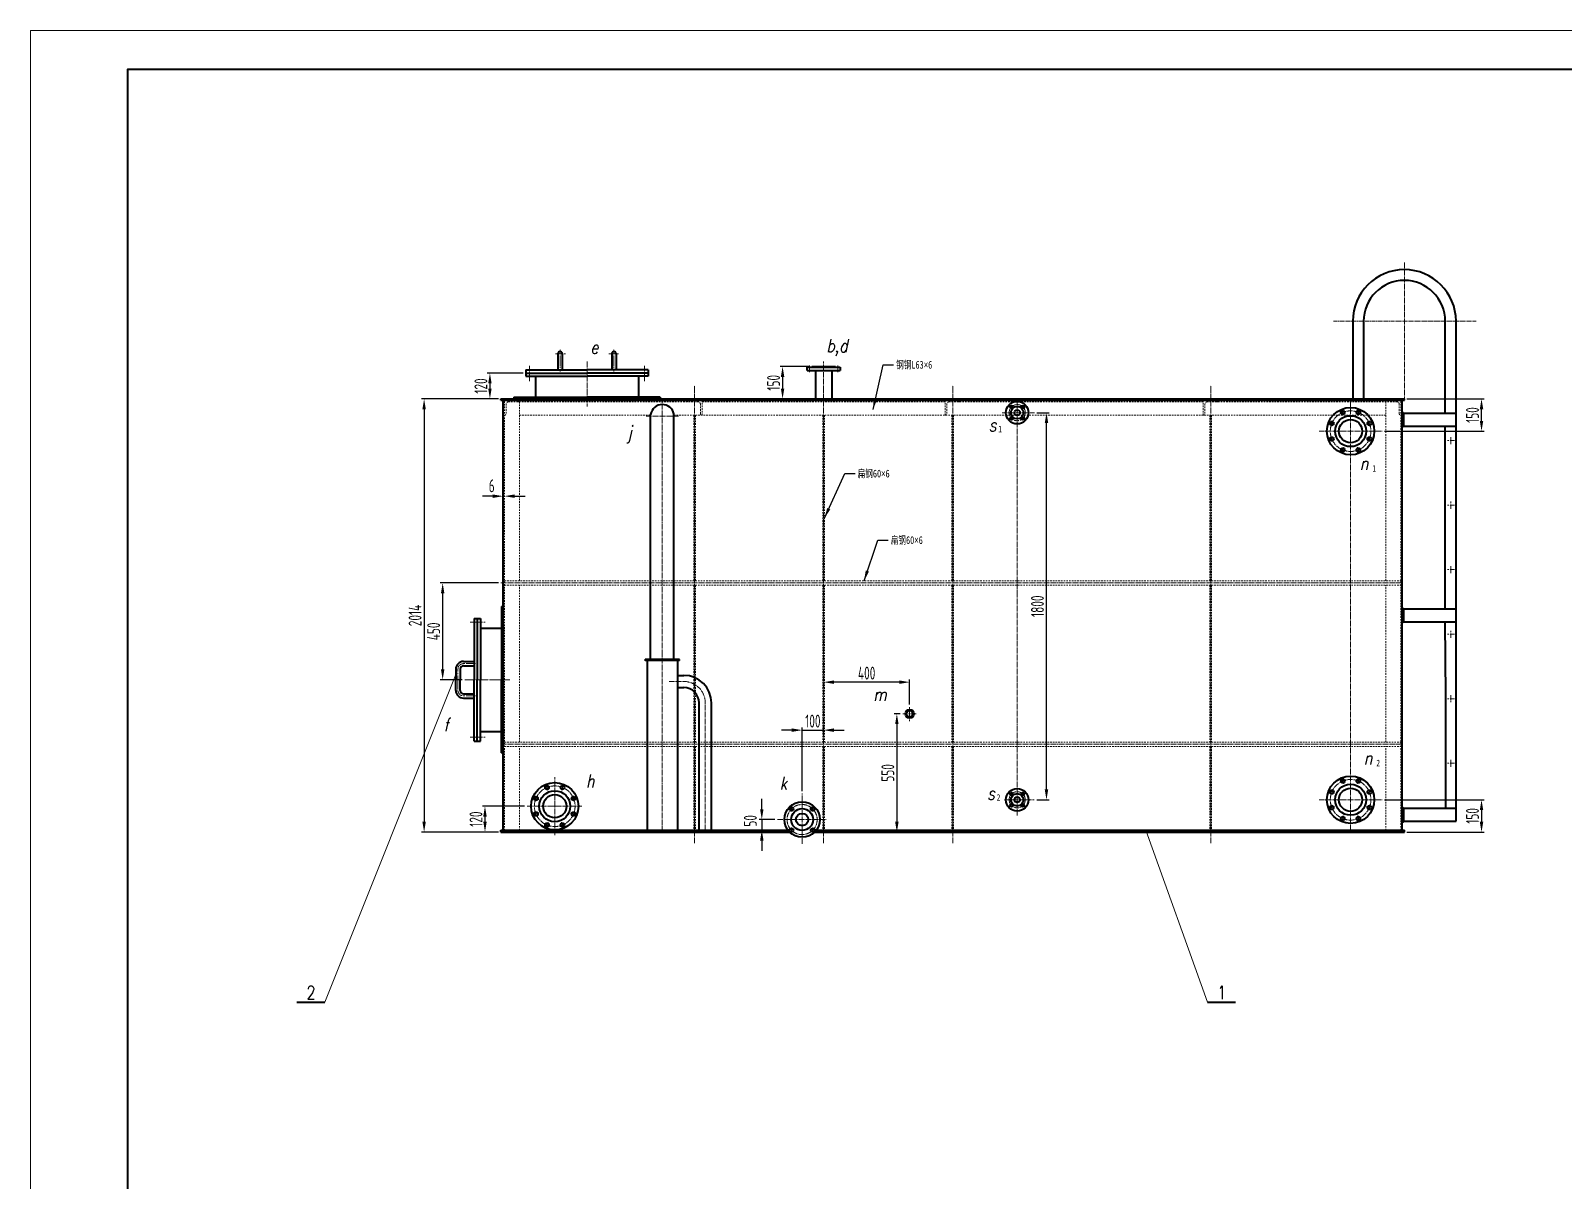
# Model space of a CAD drawing. Extents: x 588 to 33273, y -6111 to 4581.
# Drawn here: x 18135 to 25260, y -765 to 4581 of the extents above; entities that cross this region are included whole.
import ezdxf
from ezdxf.enums import TextEntityAlignment as Align

# ---------------------------------------------------------------- set-up
doc = ezdxf.new("R2010")
doc.units = 0
doc.header["$LTSCALE"] = 10
doc.header["$PDMODE"] = 1
for name, pattern in [('JXX-L', [2.95, 1.9, -0.25, 0.15, -0.25, 0.15, -0.25]), ('XX-L', [1.25, 0.75, -0.5]), ('ZXX-L', [3.28, 2.5, -0.3, 0.18, -0.3]), ('ZXX-S', [1.27, 0.75, -0.2, 0.12, -0.2])]:
    doc.linetypes.add(name, pattern=pattern)
doc.layers.get('Defpoints').update_dxf_attribs({"linetype": 'CONTINUOUS'})
doc.layers.add('5剖面线层', color=2, linetype='CONTINUOUS')
for name, color, linetype, lineweight in [('A 粗实线', 1, 'CONTINUOUS', 40), ('B 细实线', 7, 'CONTINUOUS', 18), ('C 文 字', 2, 'CONTINUOUS', 20), ('D 短中心线', 3, 'ZXX-S', 18), ('E 长中心线', 3, 'ZXX-L', 18), ('G 长虚线', 6, 'XX-L', 20), ('I 长双点线', 3, 'JXX-L', 18), ('J 标注尺寸', 2, 'CONTINUOUS', 18)]:
    doc.layers.add(name, color=color, linetype=linetype, lineweight=lineweight)
doc.styles.add('ITALICT', font='ITALICT.shx', dxfattribs={"width": 0.7})
doc.styles.add('ROMANC', font='romanc', dxfattribs={"width": 0.7, "height": 6})
doc.styles.get("Standard").update_dxf_attribs({"font": 'isocp.shx', "width": 0.707, "bigfont": 'hztxt.shx'})
doc.styles.add('标题中文', font='SIMFANG.TTF', dxfattribs={"width": 0.7})
doc.dimstyles.new('通用标注4.0', dxfattribs={"dimscale": 12, "dimtxt": 5, "dimasz": 4, "dimexe": 1, "dimexo": 1, "dimgap": 1, "dimtad": 1, "dimdec": 0, "dimzin": 0, "dimdsep": 46, "dimtxsty": 'Standard', "dimcen": 1, "dimadec": 0, "dimazin": 0, "dimtfac": 0.375, "dimtdec": 0, "dimtmove": 2, "dimatfit": 3, "dimfxl": 0, "dimtzin": 0, "dimarcsym": 0})

# ---------------------------------------------------------------- blocks, each defined once
blk = doc.blocks.new('*D63')
at = {"layer": 'C 文 字', "color": 0, "lineweight": -2}
for p, q in [((21673.3, 1328.6), (21625.3, 1328.6)), ((21721.3, 1045.6), (21721.3, 1340.6)), ((21721.3, 1328.6), (21821.3, 1328.6)), ((21821.3, 1319.9), (21821.3, 1340.6)), ((21869.3, 1328.6), (21917.3, 1328.6))]:
    blk.add_line(p, q, dxfattribs=at)
at = {"layer": 'C 文 字', "color": 0}
for points in [[(21673.3, 1336.6), (21673.3, 1320.6), (21721.3, 1328.6)], [(21869.3, 1336.6), (21869.3, 1320.6), (21821.3, 1328.6)]]:
    blk.add_solid(points, dxfattribs=at)
at = {"layer": 'Defpoints', "color": 0}
for p in [(21821.3, 1328.6), (21821.3, 1307.9), (21721.3, 1033.6)]:
    blk.add_point(p, dxfattribs=at)
at = {"layer": 'C 文 字', "color": 0, "insert": (21771.3, 1370.6), "char_height": 60, "attachment_point": 5}
blk.add_mtext('100', dxfattribs=at)
blk = doc.blocks.new('*D64')
at = {"layer": 'C 文 字', "color": 0, "lineweight": -2}
for p, q in [((22173.3, 1551.7), (21869.3, 1551.7)), ((22221.3, 1447.4), (22221.3, 1563.7))]:
    blk.add_line(p, q, dxfattribs=at)
at = {"layer": 'C 文 字', "color": 0}
for points in [[(21869.3, 1559.7), (21869.3, 1543.7), (21821.3, 1551.7)], [(22173.3, 1559.7), (22173.3, 1543.7), (22221.3, 1551.7)]]:
    blk.add_solid(points, dxfattribs=at)
at = {"layer": 'Defpoints', "color": 0}
for p in [(21821.3, 1551.7), (21821.3, 1551.7), (22221.3, 1435.4)]:
    blk.add_point(p, dxfattribs=at)
at = {"layer": 'C 文 字', "color": 0, "insert": (22021.3, 1593.7), "char_height": 60, "attachment_point": 5}
blk.add_mtext('400', dxfattribs=at)
blk = doc.blocks.new('*D65')
at = {"layer": 'C 文 字', "color": 0, "lineweight": -2}
for p, q in [((20309.3, 2012.8), (20038.2, 2012.8)), ((20050.2, 1610.8), (20050.2, 1964.8)), ((20141.1, 1562.8), (20038.2, 1562.8))]:
    blk.add_line(p, q, dxfattribs=at)
at = {"layer": 'C 文 字', "color": 0}
for points in [[(20042.2, 1964.8), (20058.2, 1964.8), (20050.2, 2012.8)], [(20042.2, 1610.8), (20058.2, 1610.8), (20050.2, 1562.8)]]:
    blk.add_solid(points, dxfattribs=at)
at = {"layer": 'Defpoints', "color": 0}
for p in [(20050.2, 2012.8), (20321.3, 2012.8), (20153.1, 1562.8)]:
    blk.add_point(p, dxfattribs=at)
at = {"layer": 'C 文 字', "color": 0, "insert": (20008.2, 1787.8), "char_height": 60, "attachment_point": 5, "rotation": 90}
blk.add_mtext('450', dxfattribs=at)
blk = doc.blocks.new('*D67')
at = {"layer": 'C 文 字', "color": 0, "lineweight": -2}
for p, q in [((20430.9, 974.8), (20234.9, 974.8)), ((20246.9, 926.8), (20246.9, 902.8)), ((20309.3, 854.8), (20234.9, 854.8))]:
    blk.add_line(p, q, dxfattribs=at)
at = {"layer": 'C 文 字', "color": 0}
for points in [[(20238.9, 926.8), (20254.9, 926.8), (20246.9, 974.8)], [(20238.9, 902.8), (20254.9, 902.8), (20246.9, 854.8)]]:
    blk.add_solid(points, dxfattribs=at)
at = {"layer": 'Defpoints', "color": 0}
for p in [(20442.9, 974.8), (20246.9, 854.8), (20321.3, 854.8)]:
    blk.add_point(p, dxfattribs=at)
at = {"layer": 'C 文 字', "color": 0, "insert": (20204.9, 914.8), "char_height": 60, "attachment_point": 5, "rotation": 90}
blk.add_mtext('120', dxfattribs=at)
blk = doc.blocks.new('*D68')
at = {"layer": 'C 文 字', "color": 0, "lineweight": -2}
for p, q in [((21533.9, 960.8), (21533.9, 1008.8)), ((21595.1, 912.8), (21521.9, 912.8)), ((21595.1, 862.8), (21521.9, 862.8)), ((21533.9, 912.8), (21533.9, 862.8)), ((21533.9, 814.8), (21533.9, 766.8))]:
    blk.add_line(p, q, dxfattribs=at)
at = {"layer": 'C 文 字', "color": 0}
for points in [[(21525.9, 960.8), (21541.9, 960.8), (21533.9, 912.8)], [(21525.9, 814.8), (21541.9, 814.8), (21533.9, 862.8)]]:
    blk.add_solid(points, dxfattribs=at)
at = {"layer": 'Defpoints', "color": 0}
for p in [(21533.9, 862.8), (21607.1, 912.8), (21607.1, 862.8)]:
    blk.add_point(p, dxfattribs=at)
at = {"layer": 'C 文 字', "color": 0, "insert": (21480.6, 906.8), "char_height": 60, "attachment_point": 5, "rotation": 90}
blk.add_mtext('50', dxfattribs=at)
blk = doc.blocks.new('*D69')
at = {"layer": 'C 文 字', "color": 0, "lineweight": -2}
for p, q in [((22811.8, 2804.8), (22869.4, 2804.8)), ((22857.4, 1052.8), (22857.4, 2756.8)), ((22811.8, 1004.8), (22869.4, 1004.8))]:
    blk.add_line(p, q, dxfattribs=at)
at = {"layer": 'C 文 字', "color": 0}
for points in [[(22849.4, 2756.8), (22865.4, 2756.8), (22857.4, 2804.8)], [(22849.4, 1052.8), (22865.4, 1052.8), (22857.4, 1004.8)]]:
    blk.add_solid(points, dxfattribs=at)
at = {"layer": 'Defpoints', "color": 0}
for p in [(22799.8, 2804.8), (22857.4, 2804.8), (22799.8, 1004.8)]:
    blk.add_point(p, dxfattribs=at)
at = {"layer": 'C 文 字', "color": 0, "insert": (22815.4, 1904.8), "char_height": 60, "attachment_point": 5, "rotation": 90}
blk.add_mtext('1800', dxfattribs=at)
blk = doc.blocks.new('*D70')
at = {"layer": 'C 文 字', "color": 0, "lineweight": -2}
for p, q in [((22177.9, 1404.8), (22149.8, 1404.8)), ((22161.8, 1356.8), (22161.8, 902.8)), ((22153.9, 854.8), (22149.8, 854.8))]:
    blk.add_line(p, q, dxfattribs=at)
at = {"layer": 'C 文 字', "color": 0}
for points in [[(22153.8, 1356.8), (22169.8, 1356.8), (22161.8, 1404.8)], [(22153.8, 902.8), (22169.8, 902.8), (22161.8, 854.8)]]:
    blk.add_solid(points, dxfattribs=at)
at = {"layer": 'Defpoints', "color": 0}
for p in [(22189.9, 1404.8), (22161.8, 854.8), (22165.9, 854.8)]:
    blk.add_point(p, dxfattribs=at)
at = {"layer": 'C 文 字', "color": 0, "insert": (22119.8, 1129.8), "char_height": 60, "attachment_point": 5, "rotation": 90}
blk.add_mtext('550', dxfattribs=at)
blk = doc.blocks.new('*D71')
at = {"layer": 'C 文 字', "color": 0, "lineweight": -2}
for p, q in [((20424.3, 2988.8), (20257.8, 2988.8)), ((20269.8, 2940.8), (20269.8, 2916.8)), ((20309.3, 2868.8), (20257.8, 2868.8))]:
    blk.add_line(p, q, dxfattribs=at)
at = {"layer": 'C 文 字', "color": 0}
for points in [[(20261.8, 2940.8), (20277.8, 2940.8), (20269.8, 2988.8)], [(20261.8, 2916.8), (20277.8, 2916.8), (20269.8, 2868.8)]]:
    blk.add_solid(points, dxfattribs=at)
at = {"layer": 'Defpoints', "color": 0}
for p in [(20436.3, 2988.8), (20269.8, 2868.8), (20321.3, 2868.8)]:
    blk.add_point(p, dxfattribs=at)
at = {"layer": 'C 文 字', "color": 0, "insert": (20227.8, 2928.8), "char_height": 60, "attachment_point": 5, "rotation": 90}
blk.add_mtext('120', dxfattribs=at)
blk = doc.blocks.new('*D72')
at = {"layer": 'C 文 字', "color": 0, "lineweight": -2}
for p, q in [((24533.3, 2868.8), (24892, 2868.8)), ((24880, 2766.8), (24880, 2820.8)), ((24429.6, 2718.8), (24892, 2718.8))]:
    blk.add_line(p, q, dxfattribs=at)
at = {"layer": 'C 文 字', "color": 0}
for points in [[(24872, 2820.8), (24888, 2820.8), (24880, 2868.8)], [(24872, 2766.8), (24888, 2766.8), (24880, 2718.8)]]:
    blk.add_solid(points, dxfattribs=at)
at = {"layer": 'Defpoints', "color": 0}
for p in [(24521.3, 2868.8), (24880, 2868.8), (24417.6, 2718.8)]:
    blk.add_point(p, dxfattribs=at)
at = {"layer": 'C 文 字', "color": 0, "insert": (24838, 2793.8), "char_height": 60, "attachment_point": 5, "rotation": 90}
blk.add_mtext('150', dxfattribs=at)
blk = doc.blocks.new('*D73')
at = {"layer": 'C 文 字', "color": 0, "lineweight": -2}
for p, q in [((24429.6, 1004.8), (24892, 1004.8)), ((24880, 956.8), (24880, 902.8)), ((24533.3, 854.8), (24892, 854.8))]:
    blk.add_line(p, q, dxfattribs=at)
at = {"layer": 'C 文 字', "color": 0}
for points in [[(24872, 956.8), (24888, 956.8), (24880, 1004.8)], [(24872, 902.8), (24888, 902.8), (24880, 854.8)]]:
    blk.add_solid(points, dxfattribs=at)
at = {"layer": 'Defpoints', "color": 0}
for p in [(24417.6, 1004.8), (24521.3, 854.8), (24880, 854.8)]:
    blk.add_point(p, dxfattribs=at)
at = {"layer": 'C 文 字', "color": 0, "insert": (24838, 929.8), "char_height": 60, "attachment_point": 5, "rotation": 90}
blk.add_mtext('150', dxfattribs=at)
blk = doc.blocks.new('*D74')
at = {"layer": 'C 文 字', "color": 0, "lineweight": -2}
for p, q in [((20309.3, 2868.8), (19951.9, 2868.8)), ((19963.9, 2820.8), (19963.9, 902.8)), ((20309.3, 854.8), (19951.9, 854.8))]:
    blk.add_line(p, q, dxfattribs=at)
at = {"layer": 'C 文 字', "color": 0}
for points in [[(19955.9, 2820.8), (19971.9, 2820.8), (19963.9, 2868.8)], [(19955.9, 902.8), (19971.9, 902.8), (19963.9, 854.8)]]:
    blk.add_solid(points, dxfattribs=at)
at = {"layer": 'Defpoints', "color": 0}
for p in [(20321.3, 2868.8), (19963.9, 854.8), (20321.3, 854.8)]:
    blk.add_point(p, dxfattribs=at)
at = {"layer": 'C 文 字', "color": 0, "insert": (19921.9, 1861.8), "char_height": 60, "attachment_point": 5, "rotation": 90}
blk.add_mtext('2014', dxfattribs=at)
blk = doc.blocks.new('*D83')
at = {"layer": 'C 文 字', "color": 0, "lineweight": -2}
for p, q in [((21754, 3018.8), (21618.5, 3018.8)), ((21630.5, 2970.8), (21630.5, 2916.8)), ((21619.7, 2868.8), (21618.5, 2868.8))]:
    blk.add_line(p, q, dxfattribs=at)
at = {"layer": 'C 文 字', "color": 0}
for points in [[(21622.5, 2970.8), (21638.5, 2970.8), (21630.5, 3018.8)], [(21622.5, 2916.8), (21638.5, 2916.8), (21630.5, 2868.8)]]:
    blk.add_solid(points, dxfattribs=at)
at = {"layer": 'Defpoints', "color": 0}
for p in [(21766, 3018.8), (21630.5, 2868.8), (21631.7, 2868.8)]:
    blk.add_point(p, dxfattribs=at)
at = {"layer": 'C 文 字', "color": 0, "insert": (21588.5, 2943.8), "char_height": 60, "attachment_point": 5, "rotation": 90}
blk.add_mtext('150', dxfattribs=at)
blk = doc.blocks.new('*D86')
at = {"layer": 'C 文 字', "color": 0, "lineweight": -2}
for p, q in [((20283.3, 2416.5), (20235.3, 2416.5)), ((20337.3, 2416.5), (20331.3, 2416.5)), ((20385.3, 2416.5), (20433.3, 2416.5))]:
    blk.add_line(p, q, dxfattribs=at)
at = {"layer": 'C 文 字', "color": 0}
for points in [[(20283.3, 2424.5), (20283.3, 2408.5), (20331.3, 2416.5)], [(20385.3, 2424.5), (20385.3, 2408.5), (20337.3, 2416.5)]]:
    blk.add_solid(points, dxfattribs=at)
at = {"layer": 'Defpoints', "color": 0}
for p in [(20331.3, 2416.5), (20331.3, 2416.5), (20337.3, 2416.5)]:
    blk.add_point(p, dxfattribs=at)
at = {"layer": 'C 文 字', "color": 0, "insert": (20278.3, 2464.6), "char_height": 60, "attachment_point": 5}
blk.add_mtext('6', dxfattribs=at)

msp = doc.modelspace()

# ---------------------------------------------------------------- hatches: boundary and pattern name
at = {"layer": '5剖面线层'}
h = msp.add_hatch(dxfattribs=at)
h.set_pattern_fill('ANSI37', color=256, scale=0.25, style=0)
h.set_pattern_definition([(45, (-152509.4003, 34085.082), (-0.5612660076, 0.5612660076), []), (135, (-152509.4003, 34085.082), (-0.5612660076, -0.5612660076), [])])
h.paths.add_polyline_path([(24511.3, 2811.1), (24511.3, 2802.8), (24519.3, 2802.8)])
h.paths.add_polyline_path([(24519.3, 2742.8), (24511.3, 2742.8), (24511.3, 2734.4)])
h = msp.add_hatch(dxfattribs=at)
h.set_pattern_fill('ANSI37', color=256, scale=0.25, style=0)
h.set_pattern_definition([(45, (-152509.4003, 33175.082), (-0.5612660076, 0.5612660076), []), (135, (-152509.4003, 33175.082), (-0.5612660076, -0.5612660076), [])])
h.paths.add_polyline_path([(24511.3, 1901.1), (24511.3, 1892.8), (24519.3, 1892.8)])
h.paths.add_polyline_path([(24519.3, 1832.8), (24511.3, 1832.8), (24511.3, 1824.4)])
h = msp.add_hatch(dxfattribs=at)
h.set_pattern_fill('ANSI37', color=256, scale=0.25, style=0)
h.set_pattern_definition([(45, (-152509.4003, 32247.88845), (-0.5612660076, 0.5612660076), []), (135, (-152509.4003, 32247.88845), (-0.5612660076, -0.5612660076), [])])
h.paths.add_polyline_path([(24511.3, 974), (24511.3, 965.6), (24519.3, 965.6)])
h.paths.add_polyline_path([(24519.3, 905.6), (24511.3, 905.6), (24511.3, 897.2)])

# ---------------------------------------------------------------- linework, layer by layer
at = {"layer": 'A 粗实线'}
for p, q in [((24281.3, 3229.8), (24281.3, 2868.8)), ((24331.3, 3229.8), (24331.3, 2868.8)), ((24711.3, 2802.8), (24711.3, 3229.8)), ((24761.3, 905.6), (24761.3, 3229.8)), ((20586.3, 3078.8), (20586.3, 3003.8)), ((20606.3, 3078.8), (20606.3, 3003.8)), ((20836.3, 3078.8), (20836.3, 3003.8)), ((20856.3, 3078.8), (20856.3, 3003.8)), ((20436.3, 3003.8), (20721.3, 3003.8)), ((20436.3, 3003.8), (20436.3, 2973.8)), ((21006.3, 3003.8), (20721.3, 3003.8)), ((21006.3, 3003.8), (21006.3, 2973.8)), ((21744.3, 3016.7), (21898.3, 3016.7)), ((21744.3, 3001.3), (21744.3, 3016.7)), ((21744.3, 3001.3), (21898.3, 3001.3)), ((21766, 3016.7), (21766, 3018.8)), ((21766, 3018.8), (21876.6, 3018.8)), ((21783.5, 3001.3), (21783.5, 2868.8)), ((21859.1, 3001.3), (21859.1, 2868.8)), ((21876.6, 3018.8), (21876.6, 3016.7)), ((21898.3, 3016.7), (21898.3, 3001.3)), ((20436.3, 2988.8), (20721.3, 2988.8)), ((20436.3, 2973.8), (20721.3, 2973.8)), ((20481.3, 2973.8), (20481.3, 2868.8)), ((21006.3, 2988.8), (20721.3, 2988.8)), ((21006.3, 2973.8), (20721.3, 2973.8)), ((20961.3, 2973.8), (20961.3, 2868.8)), ((20321.3, 2868.8), (24521.3, 2868.8)), ((20321.3, 2862.8), (20321.3, 2868.8)), ((20321.3, 2862.8), (24521.3, 2862.8)), ((20331.3, 1637.8), (20331.3, 2862.8)), ((20381.3, 2876.8), (20721.3, 2876.8)), ((20381.3, 2876.8), (20381.3, 2868.8)), ((21061.3, 2876.8), (20721.3, 2876.8)), ((21061.3, 2876.8), (21061.3, 2868.8)), ((24511.3, 862.8), (24511.3, 2862.8)), ((24521.3, 2862.8), (24521.3, 2868.8)), ((21017.2, 1656.8), (21017.2, 2796.9)), ((21125.2, 1656.8), (21125.2, 2798.7)), ((24511.3, 2802.8), (24761.3, 2802.8)), ((24511.3, 2742.8), (24511.3, 2802.8)), ((24519.3, 2742.8), (24519.3, 2802.8)), ((24511.3, 2742.8), (24761.3, 2742.8)), ((24711.3, 1892.8), (24711.3, 2742.8)), ((20323.3, 1902.8), (20331.3, 1902.8)), ((20323.3, 1902.8), (20323.3, 1562.8)), ((24511.3, 1832.8), (24511.3, 1892.8)), ((24511.3, 1892.8), (24761.3, 1892.8)), ((24519.3, 1832.8), (24519.3, 1892.8)), ((20196.3, 1847.8), (20196.3, 1562.8)), ((20196.3, 1847.8), (20226.3, 1847.8)), ((20211.3, 1847.8), (20211.3, 1562.8)), ((20226.3, 1847.8), (20226.3, 1562.8)), ((20226.3, 1802.8), (20337.3, 1802.8)), ((24511.3, 1832.8), (24761.3, 1832.8)), ((24713.6, 1489.8), (24711.3, 1832.8)), ((20146.3, 1647.8), (20196.3, 1647.8)), ((21150.9, 1656.8), (20991.4, 1656.8)), ((20991.4, 1652.8), (20991.4, 1656.8)), ((21150.9, 1654.8), (20991.4, 1654.8)), ((21150.9, 1652.8), (20991.4, 1652.8)), ((21000.6, 1652.8), (21000.6, 862.8)), ((21141.8, 1652.8), (21141.8, 862.8)), ((21150.9, 1652.8), (21150.9, 1656.8)), ((20111.3, 1612.8), (20111.3, 1562.8)), ((20131.3, 1612.8), (20131.3, 1562.8)), ((20146.3, 1627.8), (20196.3, 1627.8)), ((20331.3, 862.8), (20331.3, 1637.8)), ((21141.8, 1583.3), (21171.2, 1583.3)), ((20111.3, 1512.8), (20111.3, 1562.8)), ((20131.3, 1512.8), (20131.3, 1562.8)), ((20146.3, 1497.8), (20196.3, 1497.8)), ((20196.3, 1277.8), (20196.3, 1562.8)), ((20211.3, 1277.8), (20211.3, 1562.8)), ((20226.3, 1277.8), (20226.3, 1562.8)), ((20323.3, 1222.8), (20323.3, 1562.8)), ((21141.8, 1526.3), (21171.2, 1526.3)), ((20146.3, 1477.8), (20196.3, 1477.8)), ((21242.7, 862.8), (21242.7, 1454.8)), ((21299.7, 862.8), (21299.7, 1454.8)), ((24713.6, 965.6), (24713.6, 1489.8)), ((20226.3, 1322.8), (20337.3, 1322.8)), ((20196.3, 1277.8), (20226.3, 1277.8)), ((20323.3, 1222.8), (20331.3, 1222.8)), ((24511.3, 965.6), (24761.3, 965.6)), ((24511.3, 905.6), (24511.3, 965.6)), ((24519.3, 905.6), (24519.3, 965.6)), ((20321.3, 862.8), (21655.7, 862.8)), ((20321.3, 854.8), (20321.3, 862.8)), ((21787, 862.8), (24521.3, 862.8)), ((24511.3, 905.6), (24761.3, 905.6)), ((24521.3, 854.8), (24521.3, 862.8)), ((20321.3, 854.8), (21662.7, 854.8)), ((21780, 854.8), (24521.3, 854.8)), ((19371.9, 63.1), (19501.9, 63.1)), ((23606.2, 63.1), (23736.2, 63.1))]:
    msp.add_line(p, q, dxfattribs=at)
at = {"layer": 'A 粗实线', "color": 5}
msp.add_lwpolyline([(18584.7, -5930.8), (33092.7, -5930.8), (33092.7, 4401.2), (18584.7, 4401.2)], close=True, dxfattribs=at)
at = {"layer": 'A 粗实线'}
for centre, radius in [((22721.3, 2804.8), 52.5), ((22694.8, 2831.3), 7), ((22694.8, 2778.3), 7), ((22721.3, 2804.8), 29), ((22721.3, 2804.8), 12.5), ((22747.9, 2831.3), 7), ((22747.9, 2778.3), 7), ((24271.3, 2718.8), 110), ((24271.3, 2718.8), 72), ((24235.2, 2806.1), 9), ((24307.5, 2806.1), 9), ((24184, 2754.9), 9), ((24271.3, 2718.8), 54), ((24358.7, 2754.9), 9), ((24184, 2682.6), 9), ((24235.2, 2631.5), 9), ((24307.5, 2631.5), 9), ((24358.7, 2682.6), 9), ((22221.3, 1404.8), 20), ((22221.3, 1404.8), 15), ((20571.3, 974.8), 110), ((20535.2, 1062.1), 9), ((20607.5, 1062.1), 9), ((24271.3, 1004.8), 110), ((24271.3, 1004.8), 72), ((24235.2, 1092.1), 9), ((24307.5, 1092.1), 9), ((20484, 1010.9), 9), ((20571.3, 974.8), 72), ((20571.3, 974.8), 54), ((20658.7, 1010.9), 9), ((22721.3, 1004.8), 52.5), ((22694.8, 1031.3), 7), ((22721.3, 1004.8), 29), ((22721.3, 1004.8), 12.5), ((22747.9, 1031.3), 7), ((24184, 1040.9), 9), ((24271.3, 1004.8), 54), ((24358.7, 1040.9), 9), ((20484, 938.6), 9), ((20658.7, 938.6), 9), ((21721.3, 912.8), 82.5), ((21671.8, 962.3), 9), ((21721.3, 912.8), 50.8), ((21721.3, 912.8), 28.5), ((21770.8, 962.3), 9), ((22694.8, 978.3), 7), ((22747.9, 978.3), 7), ((24184, 968.6), 9), ((24235.2, 917.5), 9), ((24307.5, 917.5), 9), ((24358.7, 968.6), 9), ((20535.2, 887.5), 9), ((20607.5, 887.5), 9), ((21671.8, 863.3), 9), ((21770.8, 863.3), 9)]:
    msp.add_circle(centre, radius, dxfattribs=at)
for centre, radius, start, end in [((24521.3, 3229.8), 240, 0, 180), ((24521.3, 3229.8), 190, 0, 180), ((20596.3, 3078.8), 10, 0, 180), ((20846.3, 3078.8), 10, 0, 180), ((21071.3, 2787.8), 54.9, 11.44167, 170.48215), ((20146.3, 1612.8), 35, 90, 180), ((20146.3, 1612.8), 15, 90, 180), ((21171.2, 1454.8), 128.5, 0, 90), ((20146.3, 1512.8), 35, 180, 270), ((20146.3, 1512.8), 15, 180, 270), ((21171.2, 1454.8), 71.5, 0, 90)]:
    msp.add_arc(centre, radius, start, end, dxfattribs=at)
at = {"layer": 'B 细实线'}
for p, q in [((20111.3, 1587.8), (19501.9, 63.1)), ((23319, 862.8), (23606.2, 63.1))]:
    msp.add_line(p, q, dxfattribs=at)
msp.add_lwpolyline([(18134.7, -6110.8), (33272.7, -6110.8), (33272.7, 4581.2), (18134.7, 4581.2)], close=True, dxfattribs=at)
at = {"layer": 'C 文 字'}
for p, q in [((24519.3, 2802.8), (24511.3, 2811.1)), ((24713.6, 2802.8), (24713.6, 2805.8)), ((24720.1, 2802.8), (24720.1, 2805.8)), ((24726.5, 2802.8), (24726.5, 2805.8)), ((24733, 2802.8), (24733, 2805.8)), ((24739.5, 2802.8), (24739.5, 2805.8)), ((24745.9, 2802.8), (24745.9, 2805.8)), ((24752.4, 2802.8), (24752.4, 2805.8)), ((24758.8, 2802.8), (24758.8, 2805.8)), ((24519.3, 2742.8), (24511.3, 2734.4)), ((24713.6, 2742.8), (24713.6, 2739.8)), ((24720.1, 2742.8), (24720.1, 2739.8)), ((24726.5, 2742.8), (24726.5, 2739.8)), ((24733, 2742.8), (24733, 2739.8)), ((24739.5, 2742.8), (24739.5, 2739.8)), ((24745.9, 2742.8), (24745.9, 2739.8)), ((24752.4, 2742.8), (24752.4, 2739.8)), ((24758.8, 2742.8), (24758.8, 2739.8)), ((24519.3, 1892.8), (24511.3, 1901.1)), ((24713.6, 1892.8), (24713.6, 1895.8)), ((24720.1, 1892.8), (24720.1, 1895.8)), ((24726.5, 1892.8), (24726.5, 1895.8)), ((24733, 1892.8), (24733, 1895.8)), ((24739.5, 1892.8), (24739.5, 1895.8)), ((24745.9, 1892.8), (24745.9, 1895.8)), ((24752.4, 1892.8), (24752.4, 1895.8)), ((24758.8, 1892.8), (24758.8, 1895.8)), ((24519.3, 1832.8), (24511.3, 1824.4)), ((24713.6, 1832.8), (24713.6, 1829.8)), ((24720.1, 1832.8), (24720.1, 1829.8)), ((24726.5, 1832.8), (24726.5, 1829.8)), ((24733, 1832.8), (24733, 1829.8)), ((24739.5, 1832.8), (24739.5, 1829.8)), ((24745.9, 1832.8), (24745.9, 1829.8)), ((24752.4, 1832.8), (24752.4, 1829.8)), ((24758.8, 1832.8), (24758.8, 1829.8)), ((24519.3, 965.6), (24511.3, 974)), ((24713.6, 965.6), (24713.6, 968.6)), ((24720.1, 965.6), (24720.1, 968.6)), ((24726.5, 965.6), (24726.5, 968.6)), ((24733, 965.6), (24733, 968.6)), ((24739.5, 965.6), (24739.5, 968.6)), ((24745.9, 965.6), (24745.9, 968.6)), ((24752.4, 965.6), (24752.4, 968.6)), ((24758.8, 965.6), (24758.8, 968.6)), ((24519.3, 905.6), (24511.3, 897.2)), ((24713.6, 905.6), (24713.6, 902.6)), ((24720.1, 905.6), (24720.1, 902.6)), ((24726.5, 905.6), (24726.5, 902.6)), ((24733, 905.6), (24733, 902.6)), ((24739.5, 905.6), (24739.5, 902.6)), ((24745.9, 905.6), (24745.9, 902.6)), ((24752.4, 905.6), (24752.4, 902.6)), ((24758.8, 905.6), (24758.8, 902.6))]:
    msp.add_line(p, q, dxfattribs=at)
at = {"layer": 'D 短中心线'}
for p, q in [((20574.9, 3078.8), (20620.6, 3078.8)), ((20596.3, 3100.8), (20596.3, 3100.8)), ((20596.3, 3096.4), (20596.3, 2996.9)), ((20867.8, 3078.8), (20822.1, 3078.8)), ((20846.3, 3100.8), (20846.3, 3100.8)), ((20846.3, 3096.4), (20846.3, 2996.9)), ((20453.8, 3022.4), (20453.8, 2952)), ((20988.8, 3022.4), (20988.8, 2952)), ((21755.2, 3024.4), (21755.2, 2993.6)), ((21887.5, 3024.4), (21887.5, 2993.6)), ((22689, 2837.1), (22700.6, 2825.5)), ((22689, 2772.5), (22700.6, 2784.1)), ((22753.7, 2837.1), (22742.1, 2825.5)), ((22753.7, 2772.5), (22742.1, 2784.1)), ((24229.9, 2818.8), (24240.4, 2793.4)), ((24312.8, 2818.8), (24302.2, 2793.4)), ((24171.3, 2760.2), (24196.7, 2749.7)), ((24371.4, 2760.2), (24345.9, 2749.7)), ((24171.3, 2677.3), (24196.7, 2687.9)), ((24229.9, 2618.8), (24240.4, 2644.2)), ((24312.8, 2618.8), (24302.2, 2644.2)), ((24371.4, 2677.3), (24345.9, 2687.9)), ((24721.1, 2674.8), (24753.8, 2674.8)), ((24737.5, 2658.1), (24737.5, 2691.5)), ((24721.1, 2374.8), (24753.8, 2374.8)), ((24737.5, 2358.1), (24737.5, 2391.5)), ((24721.1, 2074.8), (24753.8, 2074.8)), ((24737.5, 2058.1), (24737.5, 2091.5)), ((20177.7, 1830.3), (20248.1, 1830.3)), ((24737.5, 1758.1), (24737.5, 1791.5)), ((24721.1, 1774.8), (24753.8, 1774.8)), ((20121.3, 1562.8), (20121.3, 1612.8)), ((20146.3, 1637.8), (20203.2, 1637.8)), ((20121.3, 1562.8), (20121.3, 1512.8)), ((20153.1, 1562.8), (20362, 1562.8)), ((20146.3, 1487.8), (20203.2, 1487.8)), ((22221.3, 1371), (22221.3, 1435.4)), ((24721.1, 1474.8), (24753.8, 1474.8)), ((24737.5, 1458.1), (24737.5, 1491.5)), ((22189.9, 1404.8), (22252.8, 1404.8)), ((20177.7, 1295.3), (20248.1, 1295.3)), ((24721.1, 1174.8), (24753.8, 1174.8)), ((24737.5, 1158.1), (24737.5, 1191.5)), ((20529.9, 1074.8), (20540.4, 1049.4)), ((20612.8, 1074.8), (20602.2, 1049.4)), ((24229.9, 1104.8), (24240.4, 1079.4)), ((24312.8, 1104.8), (24302.2, 1079.4)), ((20471.3, 1016.2), (20496.7, 1005.7)), ((20671.4, 1016.2), (20645.9, 1005.7)), ((22689, 1037.1), (22700.6, 1025.5)), ((22753.7, 1037.1), (22742.1, 1025.5)), ((24171.3, 1046.2), (24196.7, 1035.7)), ((24371.4, 1046.2), (24345.9, 1035.7)), ((20471.3, 933.3), (20496.7, 943.9)), ((20671.4, 933.3), (20645.9, 943.9)), ((21664.2, 969.9), (21679.5, 954.6)), ((21778.5, 969.9), (21763.2, 954.6)), ((22689, 972.5), (22700.6, 984.1)), ((22753.7, 972.5), (22742.1, 984.1)), ((24171.3, 963.3), (24196.7, 973.9)), ((24229.9, 904.8), (24240.4, 930.2)), ((24312.8, 904.8), (24302.2, 930.2)), ((24371.4, 963.3), (24345.9, 973.9)), ((20529.9, 874.8), (20540.4, 900.2)), ((20612.8, 874.8), (20602.2, 900.2)), ((21664.2, 855.6), (21679.5, 870.9)), ((21778.5, 855.6), (21763.2, 870.9))]:
    msp.add_line(p, q, dxfattribs=at)
for centre in [(22721.3, 2804.8), (22721.3, 1004.8)]:
    msp.add_circle(centre, 37.5, dxfattribs=at)
for centre, start, end in [((20146.3, 1612.8), 90, 180), ((20146.3, 1512.8), 180, 270)]:
    msp.add_arc(centre, 25, start, end, dxfattribs=at)
at = {"layer": 'E 长中心线'}
for p, q in [((24521.3, 3502.4), (24521.3, 2862.8)), ((20721.3, 3043), (20721.3, 2834.1)), ((21821.3, 803.2), (21821.3, 3042.7)), ((21221.3, 803.2), (21221.3, 2930.8)), ((22421.3, 803.2), (22421.3, 2930.8)), ((23621.3, 803.2), (23621.3, 2930.8)), ((21071.2, 854.8), (21071.2, 2864.8)), ((22721.3, 932.3), (22721.3, 2866.3)), ((24271.3, 862.8), (24271.3, 2854.8)), ((20996.1, 2788.8), (21146.3, 2788.8)), ((22651, 2804.8), (22801, 2804.8)), ((24125.1, 2718.8), (24417.6, 2718.8)), ((20321.3, 2012.8), (24505.3, 2012.8)), ((21103, 1554.8), (21171.2, 1554.8)), ((21271.2, 862.8), (21271.2, 1454.8)), ((20321.3, 1262.8), (24505.3, 1262.8)), ((20571.3, 839.9), (20571.3, 1109.7)), ((21721.3, 800.7), (21721.3, 1033.6)), ((22662, 1004.8), (22799.8, 1004.8)), ((24125.1, 1004.8), (24417.6, 1004.8)), ((20442.9, 974.8), (20699.8, 974.8)), ((21607.1, 912.8), (21835.6, 912.8))]:
    msp.add_line(p, q, dxfattribs=at)
for centre, radius in [((24271.3, 2718.8), 94.5), ((20571.3, 974.8), 94.5), ((24271.3, 1004.8), 94.5), ((21721.3, 912.8), 70)]:
    msp.add_circle(centre, radius, dxfattribs=at)
msp.add_arc((21171.2, 1454.8), 100, 0, 90, dxfattribs=at)
at = {"layer": 'G 长虚线'}
for p, q in [((20337.3, 862.8), (20337.3, 2862.8)), ((20355.3, 2854.8), (21238.3, 2854.8)), ((20407.3, 2022.8), (20407.3, 2854.8)), ((21256.3, 2792.8), (21256.3, 2862.8)), ((21256.3, 2854.8), (21821.3, 2854.8)), ((22386.3, 2854.8), (21821.3, 2854.8)), ((22386.3, 2792.8), (22386.3, 2862.8)), ((22448.3, 2854.8), (22404.3, 2854.8)), ((23586.3, 2854.8), (22448.3, 2854.8)), ((23586.3, 2792.8), (23586.3, 2862.8)), ((23648.3, 2854.8), (23604.3, 2854.8)), ((24487.3, 2854.8), (23648.3, 2854.8)), ((24435.3, 2022.8), (24435.3, 2854.8)), ((24505.3, 862.8), (24505.3, 2862.8)), ((20345.3, 2800.8), (20345.3, 2844.8)), ((20407.3, 2792.8), (21017.2, 2792.8)), ((21125.2, 2792.8), (21821.3, 2792.8)), ((21217.3, 2792.8), (21217.3, 2022.8)), ((21225.3, 2792.8), (21225.3, 2022.8)), ((21248.3, 2800.8), (21248.3, 2844.8)), ((21817.3, 2792.8), (21817.3, 2022.8)), ((22721.3, 2792.8), (21821.3, 2792.8)), ((21825.3, 2792.8), (21825.3, 2022.8)), ((22394.3, 2800.8), (22394.3, 2844.8)), ((22417.3, 2792.8), (22417.3, 2022.8)), ((22425.3, 2792.8), (22425.3, 2022.8)), ((24435.3, 2792.8), (22721.3, 2792.8)), ((23594.3, 2800.8), (23594.3, 2844.8)), ((23617.3, 2792.8), (23617.3, 2022.8)), ((23625.3, 2792.8), (23625.3, 2022.8)), ((24497.3, 2800.8), (24497.3, 2844.8)), ((20337.3, 2022.8), (24505.3, 2022.8)), ((20337.3, 2002.8), (24505.3, 2002.8)), ((20407.3, 1272.8), (20407.3, 2002.8)), ((21217.3, 2002.8), (21217.3, 1272.8)), ((21225.3, 2002.8), (21225.3, 1272.8)), ((21817.3, 2002.8), (21817.3, 1272.8)), ((21825.3, 2002.8), (21825.3, 1272.8)), ((22417.3, 2002.8), (22417.3, 1272.8)), ((22425.3, 2002.8), (22425.3, 1272.8)), ((23617.3, 2002.8), (23617.3, 1272.8)), ((23625.3, 2002.8), (23625.3, 1272.8)), ((24435.3, 1272.8), (24435.3, 2002.8)), ((20337.3, 1272.8), (24505.3, 1272.8)), ((20337.3, 1252.8), (24505.3, 1252.8)), ((20407.3, 862.8), (20407.3, 1252.8)), ((21217.3, 1252.8), (21217.3, 862.8)), ((21225.3, 1252.8), (21225.3, 862.8)), ((21817.3, 1252.8), (21817.3, 862.8)), ((21825.3, 1252.8), (21825.3, 862.8)), ((22417.3, 1252.8), (22417.3, 862.8)), ((22425.3, 1252.8), (22425.3, 862.8)), ((23617.3, 1252.8), (23617.3, 862.8)), ((23625.3, 1252.8), (23625.3, 862.8)), ((24435.3, 862.8), (24435.3, 1252.8))]:
    msp.add_line(p, q, dxfattribs=at)
for centre, radius, start, end in [((20355.3, 2844.8), 10, 90, 180), ((20399.3, 2862.8), 8, 270, 0), ((21194.3, 2862.8), 8, 180, 270), ((21238.3, 2844.8), 10, 0, 90), ((22404.3, 2844.8), 10, 90, 180), ((22448.3, 2862.8), 8, 270, 0), ((23604.3, 2844.8), 10, 90, 180), ((23648.3, 2862.8), 8, 270, 0), ((24443.3, 2862.8), 8, 180, 270), ((24487.3, 2844.8), 10, 0, 90), ((20337.3, 2800.8), 8, 270, 0), ((21256.3, 2800.8), 8, 180, 270), ((22386.3, 2800.8), 8, 270, 0), ((23586.3, 2800.8), 8, 270, 0), ((24505.3, 2800.8), 8, 180, 270)]:
    msp.add_arc(centre, radius, start, end, dxfattribs=at)
at = {"layer": 'I 长双点线'}
msp.add_line((24191.4, 3229.8), (24855.8, 3229.8), dxfattribs=at)

# ---------------------------------------------------------------- texts
at = {"layer": 'C 文 字', "style": 'ITALICT', "width": 0.8}
for s, p in [('b,d', (21833.9, 3086.1)), ('e', (20737.3, 3079.4)), ('j', (20908.4, 2683.7)), ('s', (22589.6, 2717.9)), ('n', (24314.2, 2539.4)), ('m', (22052.3, 1464.5)), ('f', (20055.2, 1323.9)), ('n', (24332.9, 1169.6)), ('h', (20716.2, 1061.6)), ('k', (21616.6, 1051.9)), ('s', (22582.6, 1005.2))]:
    msp.add_text(s, height=60, dxfattribs=at).set_placement(p)
at = {"layer": 'C 文 字', "style": 'ROMANC', "width": 0.8}
for s, p in [('2', (19438.3, 108.8)), ('1', (23672.6, 108.8))]:
    msp.add_text(s, height=61, dxfattribs=at).set_placement(p, align=Align.MIDDLE)
at = {"layer": 'J 标注尺寸', "style": '标题中文', "width": 0.7}
for s, p in [('1', (22633, 2713.4)), ('1', (24372.5, 2530.7)), ('2', (24391.2, 1160.9)), ('2', (22626, 1000.6))]:
    msp.add_text(s, height=30.2, dxfattribs=at).set_placement(p)
at = {"layer": 'J 标注尺寸', "char_height": 36, "attachment_point": 1}
for s, insert in [('{\\fFangSong_GB2312|b0|i0|c134|p49;钢钢L63\\fArial|b0|i0|c0|p32;×\\fFangSong_GB2312|b0|i0|c134|p49;6}', (22158.1, 3045.6)), ('{\\fFangSong_GB2312|b0|i0|c134|p49;扁钢60\\fArial|b0|i0|c0|p32;×\\fFangSong_GB2312|b0|i0|c134|p49;6}', (21979.2, 2539.7)), ('{\\fFangSong_GB2312|b0|i0|c134|p49;扁钢60\\fArial|b0|i0|c0|p32;×\\fFangSong_GB2312|b0|i0|c134|p49;6}', (22133.2, 2230.2))]:
    msp.add_mtext(s, dxfattribs=dict(at, insert=insert))

# ---------------------------------------------------------------- dimensions: what is measured, and where the dimension line sits
at = {"layer": 'C 文 字'}
for base, p1, p2, picture, middle in [((20269.8, 2868.8), (20436.3, 2988.8), (20321.3, 2868.8), '*D71', (20227.8, 2928.8)), ((21630.5, 2868.8), (21766, 3018.8), (21631.7, 2868.8), '*D83', (21588.5, 2943.8)), ((19963.9, 854.8), (20321.3, 2868.8), (20321.3, 854.8), '*D74', (19921.9, 1861.8)), ((24880, 2868.8), (24417.6, 2718.8), (24521.3, 2868.8), '*D72', (24838, 2793.8)), ((20050.2, 2012.8), (20153.1, 1562.8), (20321.3, 2012.8), '*D65', (20008.2, 1787.8)), ((22161.8, 854.8), (22189.9, 1404.8), (22165.9, 854.8), '*D70', (22119.8, 1129.8)), ((24880, 854.8), (24417.6, 1004.8), (24521.3, 854.8), '*D73', (24838, 929.8)), ((20246.9, 854.8), (20442.9, 974.8), (20321.3, 854.8), '*D67', (20204.9, 914.8))]:
    dim = msp.add_linear_dim(base=base, p1=p1, p2=p2, angle=90, dimstyle='通用标注4.0', dxfattribs=at)
    dim.commit()
    dim.dimension.update_dxf_attribs({"geometry": picture, "text_midpoint": middle})
dim = msp.add_linear_dim(base=(22857.4, 2804.8), p1=(22799.8, 1004.8), p2=(22799.8, 2804.8), angle=90, text='1800', dimstyle='通用标注4.0', dxfattribs=at)
dim.commit()
dim.dimension.update_dxf_attribs({"geometry": '*D69', "text_midpoint": (22815.4, 1904.8)})
dim = msp.add_linear_dim(base=(20331.3, 2416.5), p1=(20337.3, 2416.5), p2=(20331.3, 2416.5), dimstyle='通用标注4.0', dxfattribs=at)
dim.commit()
dim.dimension.update_dxf_attribs({"geometry": '*D86', "text_midpoint": (20278.3, 2464.6), "dimtype": 160})
for base, p1, p2, picture, middle in [((21821.3, 1551.7), (22221.3, 1435.4), (21821.3, 1551.7), '*D64', (22021.3, 1593.7)), ((21821.3, 1328.6), (21721.3, 1033.6), (21821.3, 1307.9), '*D63', (21771.3, 1370.6))]:
    dim = msp.add_linear_dim(base=base, p1=p1, p2=p2, dimstyle='通用标注4.0', dxfattribs=at)
    dim.commit()
    dim.dimension.update_dxf_attribs({"geometry": picture, "text_midpoint": middle})
dim = msp.add_linear_dim(base=(21533.9, 862.8), p1=(21607.1, 912.8), p2=(21607.1, 862.8), angle=90, dimstyle='通用标注4.0', dxfattribs=at)
dim.commit()
dim.dimension.update_dxf_attribs({"geometry": '*D68', "text_midpoint": (21480.6, 906.8), "dimtype": 160})

# ---------------------------------------------------------------- leaders
at = {"layer": 'J 标注尺寸', "annotation_type": 0, "has_hookline": 1, "hookline_direction": 0}
for points, text_width in [([(22051.2, 2820.2), (22098.1, 3027.6), (22146.1, 3027.6)], 163.3), ([(21825.3, 2314.3), (21919.2, 2521.7), (21967.2, 2521.7)], 145.3), ([(22009.3, 2022.8), (22073.2, 2212.2), (22121.2, 2212.2)], 145.3)]:
    msp.add_leader(points, dimstyle='通用标注4.0', override={"dimgap": 1, "dimtad": 0}, dxfattribs=dict(at, text_width=text_width))

doc.saveas('drawing.dxf')
